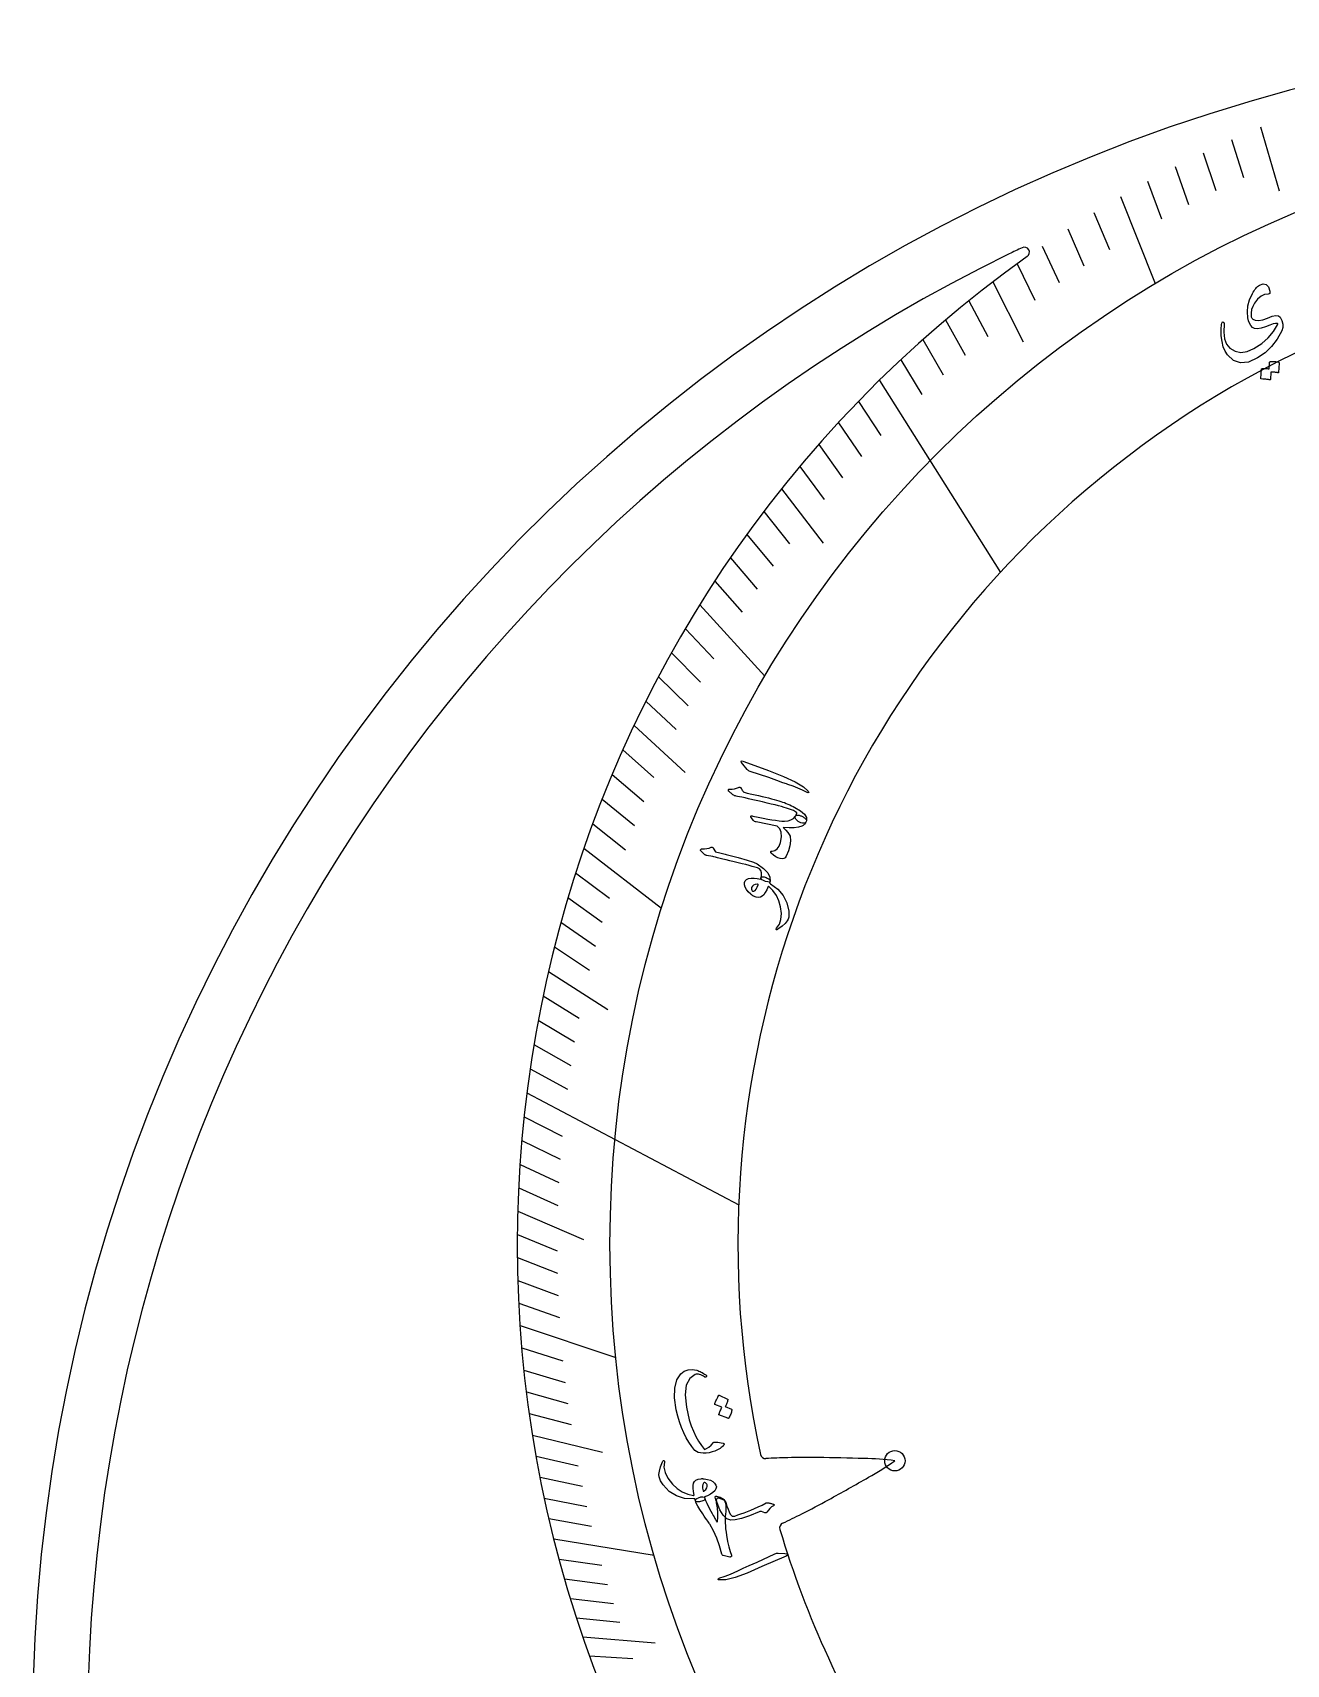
# Model space of a CAD drawing. Header units: millimetres. Extents: x -82 to 82, y -82 to 82.
# Drawn here: x -82.3 to -21.5, y 3.1 to 82.3 of the extents above; entities that cross this region are included whole.
import ezdxf

# ---------------------------------------------------------------- set-up
doc = ezdxf.new("R2010")
doc.units = ezdxf.units.MM
for name, color, linetype in [('CUT_INNER', 6, 'Continuous'), ('CUT_OUTER', 1, 'Continuous'), ('ENGRAVE', 7, 'Continuous'), ('ENGRAVE_FINE', 8, 'Continuous'), ('TEXT', 5, 'Continuous')]:
    doc.layers.add(name, color=color, linetype=linetype)

msp = doc.modelspace()

# ---------------------------------------------------------------- linework, layer by layer
at = {"layer": 'CUT_INNER'}
for centre, radius, start, end in [((-0.001, 0.001), 79.678, 116.01596, 186.19588), ((0, 0), 79.679, 187.80326, 64.33658), ((-0.001, 23.532), 58.817, 125.39424, 207.07124), ((0, 23.532), 48.112, 357.53991, 192.25771), ((-9.855, 20.35), 57.068, 115.38416, 116.08582), ((-34.212, 71.683), 0.25, 305.33432, 115.48828), ((-46.771, 13.37), 0.25, 192.12891, 273.22942), ((-45.347, -8.977), 22.142, 90.90077, 93.65026), ((-44.707, -35.405), 48.578, 89.42713, 91.16574), ((-45.268, -86.914), 100.089, 88.12617, 89.40111), ((-42.12, 0.584), 12.539, 82.54572, 89.4271), ((-47.799, 23.231), 12.558, 298.69693, 305.57374), ((-89.075, 94.034), 94.51, 298.6853, 300.03557), ((-67.019, 53.704), 48.543, 296.95566, 298.69673), ((-54.873, 29.58), 21.534, 294.5013, 297.24588), ((-45.837, 9.758), 0.25, 114.89558, 196.69922), ((-0.018, 23.524), 48.093, 196.72172, 212.61977)]:
    msp.add_arc(centre, radius, start, end, dxfattribs=at)
at = {"layer": 'CUT_OUTER'}
msp.add_arc((0, 0), 82.35, 188.43803, 185.62553, dxfattribs=at)
at = {"layer": 'ENGRAVE'}
for points in [[(-29.544, 74.392), (-27.864, 70.163)], [(-41.242, 65.468), (-35.371, 56.147)], [(-49.962, 54.57), (-46.798, 51.114)], [(-55.59, 42.75), (-51.814, 39.846)], [(-58.357, 30.879), (-48.075, 25.438)], [(-58.685, 19.576), (-54.042, 18.027)], [(-57.05, 9.219), (-52.181, 8.432)]]:
    msp.add_lwpolyline(points, dxfattribs=at)
for centre, radius in [((0, 23.532), 54.322), ((-40.493, 13.017), 0.494)]:
    msp.add_circle(centre, radius, dxfattribs=at)
at = {"layer": 'ENGRAVE_FINE'}
for points in [[(-22.739, 77.777), (-21.832, 74.673)], [(-24.144, 77.166), (-23.564, 75.314)], [(-25.527, 76.522), (-24.912, 74.678)], [(-26.889, 75.844), (-26.239, 74.011)], [(-28.228, 75.134), (-27.543, 73.311)], [(-30.835, 73.619), (-30.081, 71.82)], [(-32.101, 72.817), (-31.313, 71.03)], [(-33.341, 71.987), (-32.52, 70.213)], [(-34.555, 71.129), (-33.699, 69.368)], [(-35.741, 70.245), (-34.259, 67.332)], [(-36.899, 69.336), (-35.977, 67.603)], [(-38.029, 68.402), (-37.074, 66.684)], [(-39.13, 67.446), (-38.142, 65.743)], [(-40.201, 66.467), (-39.181, 64.781)], [(-42.254, 64.449), (-41.17, 62.795)], [(-43.234, 63.411), (-42.119, 61.775)], [(-44.185, 62.356), (-43.038, 60.738)], [(-45.104, 61.284), (-43.927, 59.685)], [(-45.992, 60.197), (-43.978, 57.561)], [(-46.848, 59.096), (-45.611, 57.535)], [(-47.674, 57.981), (-46.407, 56.441)], [(-48.468, 56.855), (-47.172, 55.334)], [(-49.231, 55.717), (-47.906, 54.218)], [(-50.663, 53.413), (-49.281, 51.956)], [(-51.332, 52.248), (-49.923, 50.814)], [(-51.97, 51.076), (-50.534, 49.665)], [(-52.577, 49.898), (-51.114, 48.51)], [(-53.154, 48.715), (-50.669, 46.438)], [(-53.701, 47.527), (-52.186, 46.186)], [(-54.218, 46.336), (-52.677, 45.019)], [(-54.704, 45.142), (-53.139, 43.85)], [(-55.162, 43.946), (-53.572, 42.68)], [(-55.989, 41.553), (-54.352, 40.337)], [(-56.361, 40.356), (-54.7, 39.167)], [(-56.704, 39.16), (-55.021, 37.998)], [(-57.019, 37.967), (-55.315, 36.832)], [(-57.308, 36.776), (-54.426, 34.927)], [(-57.569, 35.588), (-55.822, 34.508)], [(-57.804, 34.403), (-56.037, 33.352)], [(-58.014, 33.224), (-56.227, 32.2)], [(-58.198, 32.048), (-56.392, 31.053)], [(-58.492, 29.715), (-56.649, 28.778)], [(-58.603, 28.557), (-56.742, 27.65)], [(-58.69, 27.407), (-56.812, 26.529)], [(-58.755, 26.263), (-56.86, 25.416)], [(-58.796, 25.127), (-55.606, 23.764)], [(-58.816, 24), (-56.89, 23.214)], [(-58.814, 22.88), (-56.874, 22.125)], [(-58.791, 21.769), (-56.837, 21.046)], [(-58.748, 20.668), (-56.78, 19.975)], [(-58.602, 18.493), (-56.608, 17.864)], [(-58.5, 17.42), (-56.494, 16.823)], [(-58.379, 16.358), (-56.362, 15.792)], [(-58.24, 15.305), (-56.213, 14.772)], [(-58.083, 14.264), (-54.681, 13.428)], [(-57.909, 13.232), (-55.863, 12.765)], [(-57.718, 12.212), (-55.663, 11.778)], [(-57.511, 11.203), (-55.448, 10.802)], [(-57.288, 10.206), (-55.218, 9.837)], [(-56.797, 8.244), (-54.713, 7.942)], [(-56.528, 7.281), (-54.44, 7.012)], [(-56.246, 6.329), (-54.153, 6.094)], [(-55.95, 5.389), (-53.852, 5.187)], [(-55.641, 4.461), (-52.13, 4.18)], [(-55.318, 3.545), (-53.214, 3.41)]]:
    msp.add_lwpolyline(points, dxfattribs=at)
at = {"layer": 'TEXT'}
for points in [[(-22.37, 69.657), (-22.547, 69.633), (-22.718, 69.552), (-22.882, 69.413), (-23.039, 69.217), (-23.122, 69.062), (-23.175, 68.901), (-23.197, 68.733), (-23.188, 68.559), (-23.18, 68.528), (-23.165, 68.498), (-23.144, 68.47), (-23.117, 68.444), (-22.994, 68.383), (-22.834, 68.371), (-22.637, 68.408), (-22.403, 68.492), (-22.174, 68.577), (-21.994, 68.612), (-21.865, 68.598), (-21.786, 68.536), (-21.7, 68.368), (-21.659, 68.2), (-21.664, 68.034), (-21.715, 67.868), (-21.934, 67.466), (-22.201, 67.114), (-22.517, 66.811), (-22.884, 66.555), (-23.326, 66.357), (-23.717, 66.315), (-24.059, 66.431), (-24.352, 66.708), (-24.462, 66.888), (-24.548, 67.103), (-24.611, 67.351), (-24.649, 67.634), (-24.653, 67.716), (-24.655, 67.797), (-24.654, 67.876), (-24.652, 67.953), (-24.647, 68.028), (-24.639, 68.103), (-24.63, 68.177), (-24.617, 68.25), (-24.607, 68.283), (-24.592, 68.302), (-24.573, 68.308), (-24.549, 68.299), (-24.529, 68.283), (-24.516, 68.264), (-24.509, 68.241), (-24.509, 68.215), (-24.53, 67.812), (-24.489, 67.48), (-24.389, 67.22), (-24.23, 67.031), (-23.976, 66.88), (-23.699, 66.828), (-23.397, 66.872), (-23.07, 67.014), (-22.685, 67.258), (-22.363, 67.531), (-22.107, 67.834), (-21.913, 68.168), (-21.904, 68.193), (-21.905, 68.213), (-21.917, 68.227), (-21.941, 68.236), (-22.017, 68.236), (-22.136, 68.209), (-22.297, 68.154), (-22.502, 68.072), (-22.713, 67.996), (-22.889, 67.965), (-23.029, 67.979), (-23.133, 68.039), (-23.215, 68.132), (-23.28, 68.239), (-23.329, 68.361), (-23.361, 68.499), (-23.382, 68.791), (-23.352, 69.085), (-23.27, 69.381), (-23.136, 69.678), (-23.097, 69.752), (-23.057, 69.819), (-23.016, 69.879), (-22.974, 69.933), (-22.93, 69.98), (-22.887, 70.02), (-22.843, 70.054), (-22.799, 70.082), (-22.61, 70.154), (-22.461, 70.13), (-22.353, 70.01), (-22.286, 69.796), (-22.282, 69.731), (-22.294, 69.687), (-22.324, 69.662), (-22.37, 69.657)], [(-22.299, 66.348), (-22.296, 66.357), (-22.29, 66.364), (-22.281, 66.371), (-22.268, 66.376), (-22.217, 66.381), (-22.165, 66.384), (-22.114, 66.384), (-22.064, 66.382), (-22.014, 66.377), (-21.963, 66.37), (-21.912, 66.36), (-21.861, 66.347), (-21.849, 66.341), (-21.841, 66.332), (-21.836, 66.321), (-21.835, 66.307), (-21.864, 65.85), (-21.867, 65.843), (-21.875, 65.838), (-21.889, 65.837), (-21.907, 65.839), (-21.921, 65.843), (-21.943, 65.847), (-21.972, 65.85), (-22.008, 65.854), (-22.053, 65.858), (-22.106, 65.862), (-22.168, 65.867), (-22.238, 65.871), (-22.259, 65.515), (-22.262, 65.503), (-22.27, 65.496), (-22.284, 65.494), (-22.304, 65.497), (-22.321, 65.499), (-22.347, 65.503), (-22.383, 65.507), (-22.428, 65.513), (-22.483, 65.519), (-22.549, 65.525), (-22.625, 65.531), (-22.712, 65.537), (-22.722, 65.54), (-22.729, 65.545), (-22.732, 65.552), (-22.731, 65.562), (-22.698, 66.008), (-22.696, 66.017), (-22.69, 66.025), (-22.681, 66.031), (-22.669, 66.036), (-22.625, 66.043), (-22.583, 66.047), (-22.54, 66.049), (-22.497, 66.048), (-22.454, 66.045), (-22.412, 66.04), (-22.37, 66.032), (-22.328, 66.023)], [(-47.873, 46.832), (-47.937, 46.921), (-47.949, 46.973), (-47.909, 46.989), (-47.818, 46.969), (-46.625, 46.52), (-45.895, 46.239), (-45.33, 45.977), (-44.93, 45.736), (-44.694, 45.516), (-44.678, 45.49), (-44.673, 45.471), (-44.677, 45.458), (-44.691, 45.453), (-44.708, 45.451), (-44.729, 45.454), (-44.752, 45.462), (-44.779, 45.473), (-44.98, 45.572), (-45.198, 45.667), (-45.433, 45.759), (-45.685, 45.848), (-45.75, 45.872), (-45.928, 45.936), (-46.217, 46.038), (-46.618, 46.18), (-47.513, 46.483), (-47.559, 46.502), (-47.599, 46.525), (-47.634, 46.55), (-47.662, 46.579)], [(-48.544, 45.513), (-48.563, 45.532), (-48.574, 45.552), (-48.577, 45.571), (-48.572, 45.591), (-48.562, 45.606), (-48.547, 45.617), (-48.528, 45.624), (-48.504, 45.626), (-48.389, 45.627), (-48.28, 45.64), (-48.179, 45.668), (-48.085, 45.709), (-48.047, 45.719), (-48.013, 45.714), (-47.981, 45.694), (-47.953, 45.66), (-47.94, 45.639), (-47.927, 45.617), (-47.914, 45.596), (-47.902, 45.574), (-47.889, 45.552), (-47.876, 45.53), (-47.863, 45.509), (-47.85, 45.488), (-47.803, 45.47), (-47.665, 45.434), (-47.437, 45.38), (-47.117, 45.309), (-46.941, 45.269), (-46.777, 45.231), (-46.623, 45.194), (-46.481, 45.159), (-46.35, 45.125), (-46.232, 45.092), (-46.125, 45.06), (-46.03, 45.029), (-45.942, 44.998), (-45.854, 44.966), (-45.767, 44.931), (-45.681, 44.895), (-45.596, 44.857), (-45.511, 44.816), (-45.426, 44.774), (-45.341, 44.73), (-45.066, 44.562), (-44.882, 44.4), (-44.789, 44.242), (-44.788, 44.088), (-44.815, 44.025), (-44.855, 43.983), (-44.911, 43.964), (-44.98, 43.966), (-45.055, 43.984), (-45.124, 44.014), (-45.19, 44.057), (-45.25, 44.111), (-45.302, 44.17), (-45.331, 44.223), (-45.339, 44.27), (-45.324, 44.312), (-45.307, 44.341), (-45.292, 44.368), (-45.28, 44.392), (-45.269, 44.412), (-45.26, 44.431), (-45.253, 44.447), (-45.25, 44.461), (-45.249, 44.474), (-45.309, 44.527), (-45.412, 44.583), (-45.558, 44.642), (-45.747, 44.704), (-45.861, 44.737), (-45.993, 44.773), (-46.142, 44.813), (-46.308, 44.855), (-46.492, 44.9), (-46.695, 44.949), (-46.915, 45.001), (-47.153, 45.057), (-47.386, 45.111), (-47.591, 45.157), (-47.768, 45.197), (-47.917, 45.229), (-48.038, 45.254), (-48.13, 45.273), (-48.194, 45.286), (-48.229, 45.293), (-48.273, 45.305), (-48.318, 45.326), (-48.362, 45.354), (-48.406, 45.391), (-48.427, 45.412), (-48.447, 45.431), (-48.466, 45.449), (-48.484, 45.465), (-48.501, 45.479), (-48.516, 45.492), (-48.531, 45.503), (-48.544, 45.513)], [(-44.785, 44.081), (-44.833, 43.992), (-44.886, 43.919), (-44.945, 43.863), (-45.01, 43.824), (-45.176, 43.772), (-45.382, 43.745), (-45.628, 43.743), (-45.915, 43.766), (-45.783, 43.635), (-45.684, 43.52), (-45.617, 43.421), (-45.583, 43.337), (-45.562, 43.112), (-45.588, 42.876), (-45.659, 42.626), (-45.776, 42.362), (-45.825, 42.295), (-45.89, 42.254), (-45.971, 42.239), (-46.067, 42.252), (-46.172, 42.287), (-46.278, 42.342), (-46.385, 42.415), (-46.494, 42.508), (-46.508, 42.523), (-46.516, 42.539), (-46.52, 42.556), (-46.518, 42.573), (-46.509, 42.593), (-46.496, 42.606), (-46.478, 42.613), (-46.456, 42.614), (-46.319, 42.643), (-46.205, 42.723), (-46.116, 42.855), (-46.049, 43.038), (-46.001, 43.312), (-46.01, 43.533), (-46.077, 43.702), (-46.203, 43.819), (-47.219, 44.03), (-47.264, 44.042), (-47.303, 44.058), (-47.334, 44.078), (-47.357, 44.102), (-47.464, 44.246), (-47.477, 44.266), (-47.486, 44.283), (-47.489, 44.297), (-47.487, 44.308), (-47.474, 44.319), (-47.453, 44.323), (-47.422, 44.322), (-47.383, 44.314), (-47.124, 44.258), (-46.885, 44.21), (-46.665, 44.168), (-46.463, 44.135), (-46.281, 44.108), (-46.117, 44.088), (-45.974, 44.074), (-45.849, 44.067), (-45.679, 44.081), (-45.535, 44.126), (-45.415, 44.205), (-45.321, 44.316), (-45.292, 44.346), (-45.252, 44.363), (-45.199, 44.365), (-45.133, 44.353), (-45.101, 44.343), (-45.069, 44.331), (-45.036, 44.319), (-45.005, 44.305), (-44.973, 44.289), (-44.943, 44.27), (-44.913, 44.25), (-44.884, 44.227), (-44.833, 44.18), (-44.799, 44.141), (-44.783, 44.108), (-44.785, 44.081)], [(-49.717, 42.439), (-49.783, 42.504), (-49.835, 42.554), (-49.874, 42.591), (-49.9, 42.614), (-49.915, 42.63), (-49.925, 42.647), (-49.927, 42.664), (-49.924, 42.682), (-49.913, 42.699), (-49.898, 42.711), (-49.879, 42.718), (-49.854, 42.719), (-49.734, 42.721), (-49.621, 42.736), (-49.515, 42.762), (-49.417, 42.8), (-49.386, 42.81), (-49.358, 42.805), (-49.332, 42.786), (-49.308, 42.752), (-49.201, 42.583), (-49.131, 42.565), (-49.062, 42.547), (-48.995, 42.529), (-48.929, 42.512), (-48.864, 42.496), (-48.8, 42.48), (-48.737, 42.464), (-48.675, 42.448), (-48.107, 42.306), (-47.668, 42.181), (-47.357, 42.077), (-47.174, 41.993), (-46.87, 41.77), (-46.665, 41.555), (-46.558, 41.348), (-46.55, 41.148), (-46.552, 41.143), (-46.554, 41.139), (-46.555, 41.134), (-46.557, 41.129), (-46.595, 41.111), (-46.664, 41.117), (-46.765, 41.145), (-46.897, 41.197), (-46.944, 41.22), (-46.975, 41.247), (-46.989, 41.278), (-46.986, 41.313), (-46.964, 41.444), (-46.97, 41.562), (-47.003, 41.668), (-47.064, 41.761), (-47.167, 41.797), (-47.285, 41.834), (-47.418, 41.873), (-47.566, 41.914), (-47.729, 41.957), (-47.905, 42.002), (-48.096, 42.049), (-48.3, 42.098), (-48.5, 42.148), (-48.68, 42.192), (-48.84, 42.23), (-48.98, 42.263), (-49.1, 42.29), (-49.2, 42.313), (-49.278, 42.332), (-49.336, 42.347), (-49.632, 42.401), (-49.659, 42.41), (-49.683, 42.419), (-49.702, 42.429), (-49.717, 42.439)], [(-46.533, 41.033), (-46.175, 40.772), (-45.909, 40.463), (-45.733, 40.106), (-45.646, 39.701), (-45.641, 39.647), (-45.639, 39.595), (-45.638, 39.544), (-45.639, 39.495), (-45.642, 39.447), (-45.648, 39.401), (-45.655, 39.357), (-45.666, 39.316), (-45.715, 39.221), (-45.815, 39.106), (-45.966, 38.972), (-46.168, 38.817), (-46.194, 38.802), (-46.217, 38.795), (-46.237, 38.797), (-46.252, 38.808), (-46.262, 38.824), (-46.264, 38.841), (-46.256, 38.858), (-46.24, 38.877), (-46.1, 39.062), (-46.022, 39.295), (-46.003, 39.578), (-46.044, 39.911), (-46.124, 40.201), (-46.245, 40.463), (-46.409, 40.696), (-46.615, 40.901), (-46.624, 40.904), (-46.632, 40.904), (-46.639, 40.901), (-46.645, 40.896), (-46.715, 40.735), (-46.786, 40.603), (-46.857, 40.498), (-46.929, 40.42), (-47.015, 40.371), (-47.114, 40.357), (-47.227, 40.377), (-47.354, 40.432), (-47.371, 40.441), (-47.387, 40.45), (-47.403, 40.46), (-47.42, 40.471), (-47.437, 40.483), (-47.454, 40.496), (-47.473, 40.51), (-47.492, 40.524), (-47.611, 40.631), (-47.701, 40.742), (-47.763, 40.857), (-47.797, 40.976), (-47.799, 41.085), (-47.766, 41.173), (-47.698, 41.239), (-47.595, 41.283), (-47.466, 41.306), (-47.326, 41.308), (-47.174, 41.288), (-47.011, 41.246), (-47.008, 41.255), (-47.005, 41.265), (-47.002, 41.274), (-47, 41.283), (-46.998, 41.292), (-46.995, 41.301), (-46.992, 41.31), (-46.989, 41.32), (-46.97, 41.349), (-46.939, 41.367), (-46.898, 41.371), (-46.845, 41.364), (-46.79, 41.348), (-46.736, 41.326), (-46.684, 41.299), (-46.633, 41.267), (-46.59, 41.233), (-46.561, 41.203), (-46.547, 41.176), (-46.548, 41.153), (-46.582, 41.062), (-46.574, 41.059), (-46.563, 41.052), (-46.549, 41.044), (-46.533, 41.033)], [(-47.162, 41.006), (-47.27, 40.989), (-47.353, 40.956), (-47.412, 40.909), (-47.446, 40.848), (-47.45, 40.805), (-47.447, 40.764), (-47.435, 40.725), (-47.416, 40.689), (-47.404, 40.675), (-47.388, 40.668), (-47.368, 40.667), (-47.344, 40.674), (-47.282, 40.708), (-47.226, 40.769), (-47.175, 40.857), (-47.13, 40.973), (-47.128, 40.986), (-47.133, 40.995), (-47.144, 41.002), (-47.162, 41.006)], [(-48.806, 13.773), (-48.842, 13.731), (-48.883, 13.691), (-48.929, 13.652), (-48.98, 13.616), (-49.036, 13.581), (-49.096, 13.548), (-49.16, 13.518), (-49.229, 13.489), (-49.37, 13.442), (-49.511, 13.408), (-49.655, 13.389), (-49.8, 13.383), (-49.932, 13.394), (-50.042, 13.419), (-50.13, 13.46), (-50.196, 13.516), (-50.349, 13.706), (-50.491, 13.912), (-50.623, 14.134), (-50.744, 14.373), (-50.854, 14.628), (-50.95, 14.899), (-51.035, 15.186), (-51.106, 15.488), (-51.187, 16.064), (-51.175, 16.548), (-51.072, 16.937), (-50.88, 17.23), (-50.717, 17.36), (-50.533, 17.433), (-50.328, 17.449), (-50.104, 17.409), (-50.054, 17.393), (-50.003, 17.373), (-49.951, 17.35), (-49.897, 17.323), (-49.842, 17.293), (-49.786, 17.26), (-49.728, 17.224), (-49.668, 17.184), (-49.651, 17.171), (-49.64, 17.156), (-49.634, 17.139), (-49.634, 17.122), (-49.637, 17.109), (-49.644, 17.099), (-49.655, 17.089), (-49.671, 17.081), (-49.685, 17.076), (-49.7, 17.076), (-49.715, 17.08), (-49.729, 17.089), (-49.787, 17.125), (-49.846, 17.158), (-49.907, 17.185), (-49.969, 17.208), (-50.027, 17.222), (-50.082, 17.226), (-50.134, 17.221), (-50.183, 17.207), (-50.453, 17.009), (-50.617, 16.679), (-50.671, 16.217), (-50.613, 15.624), (-50.55, 15.303), (-50.472, 15), (-50.381, 14.716), (-50.276, 14.449), (-50.159, 14.201), (-50.029, 13.972), (-49.886, 13.76), (-49.731, 13.567), (-49.631, 13.608), (-49.524, 13.679), (-49.411, 13.778), (-49.291, 13.906), (-49.279, 13.912), (-49.254, 13.916), (-49.217, 13.918), (-49.167, 13.919), (-49.162, 13.918), (-49.158, 13.918), (-49.154, 13.917), (-49.151, 13.918), (-49.083, 13.914), (-49.006, 13.904), (-48.92, 13.889), (-48.825, 13.867), (-48.794, 13.856), (-48.781, 13.836), (-48.785, 13.808), (-48.806, 13.773)], [(-48.424, 15.515), (-48.416, 15.51), (-48.411, 15.502), (-48.408, 15.491), (-48.407, 15.477), (-48.418, 15.425), (-48.431, 15.375), (-48.445, 15.325), (-48.462, 15.277), (-48.482, 15.229), (-48.504, 15.183), (-48.529, 15.136), (-48.556, 15.09), (-48.566, 15.08), (-48.576, 15.075), (-48.588, 15.074), (-48.602, 15.077), (-49.031, 15.25), (-49.037, 15.255), (-49.038, 15.265), (-49.035, 15.279), (-49.028, 15.296), (-49.02, 15.309), (-49.01, 15.329), (-48.998, 15.357), (-48.983, 15.391), (-48.966, 15.434), (-48.946, 15.485), (-48.922, 15.544), (-48.896, 15.611), (-49.228, 15.753), (-49.239, 15.76), (-49.243, 15.771), (-49.24, 15.786), (-49.231, 15.804), (-49.223, 15.82), (-49.211, 15.845), (-49.196, 15.878), (-49.176, 15.921), (-49.153, 15.973), (-49.125, 16.035), (-49.094, 16.108), (-49.06, 16.19), (-49.053, 16.199), (-49.046, 16.203), (-49.038, 16.204), (-49.03, 16.2), (-48.619, 16.012), (-48.611, 16.007), (-48.606, 15.999), (-48.603, 15.988), (-48.602, 15.974), (-48.61, 15.93), (-48.62, 15.887), (-48.632, 15.845), (-48.646, 15.804), (-48.663, 15.764), (-48.682, 15.725), (-48.702, 15.686), (-48.724, 15.649)], [(-50.257, 11.166), (-50.7, 11.185), (-51.097, 11.306), (-51.445, 11.529), (-51.744, 11.854), (-51.778, 11.902), (-51.809, 11.949), (-51.837, 11.997), (-51.864, 12.044), (-51.887, 12.091), (-51.907, 12.137), (-51.925, 12.183), (-51.938, 12.228), (-51.948, 12.345), (-51.923, 12.508), (-51.865, 12.717), (-51.772, 12.97), (-51.757, 12.999), (-51.741, 13.017), (-51.723, 13.025), (-51.703, 13.023), (-51.687, 13.013), (-51.677, 12.998), (-51.674, 12.977), (-51.678, 12.951), (-51.703, 12.703), (-51.647, 12.441), (-51.511, 12.168), (-51.294, 11.884), (-51.066, 11.666), (-50.818, 11.5), (-50.551, 11.388), (-50.264, 11.327), (-50.255, 11.331), (-50.249, 11.335), (-50.245, 11.341), (-50.243, 11.349), (-50.275, 11.528), (-50.291, 11.683), (-50.29, 11.815), (-50.272, 11.922), (-50.227, 12.012), (-50.151, 12.079), (-50.045, 12.123), (-49.909, 12.145), (-49.89, 12.146), (-49.871, 12.147), (-49.852, 12.147), (-49.832, 12.147), (-49.811, 12.146), (-49.79, 12.144), (-49.767, 12.143), (-49.743, 12.14), (-49.585, 12.114), (-49.449, 12.069), (-49.334, 12.007), (-49.241, 11.927), (-49.179, 11.837), (-49.158, 11.746), (-49.178, 11.654), (-49.239, 11.56), (-49.332, 11.469), (-49.447, 11.388), (-49.584, 11.319), (-49.741, 11.261), (-49.739, 11.251), (-49.736, 11.241), (-49.733, 11.232), (-49.729, 11.223), (-49.726, 11.214), (-49.723, 11.205), (-49.72, 11.196), (-49.717, 11.186), (-49.716, 11.15), (-49.731, 11.118), (-49.763, 11.089), (-49.81, 11.066), (-49.865, 11.047), (-49.921, 11.034), (-49.98, 11.026), (-50.04, 11.024), (-50.095, 11.028), (-50.136, 11.037), (-50.162, 11.052), (-50.175, 11.072), (-50.199, 11.169), (-50.208, 11.168), (-50.221, 11.167), (-50.237, 11.166), (-50.257, 11.166)], [(-49.753, 11.548), (-49.673, 11.624), (-49.622, 11.698), (-49.599, 11.77), (-49.604, 11.841), (-49.624, 11.879), (-49.65, 11.912), (-49.681, 11.938), (-49.717, 11.959), (-49.735, 11.964), (-49.752, 11.962), (-49.769, 11.951), (-49.785, 11.932), (-49.819, 11.869), (-49.832, 11.786), (-49.825, 11.683), (-49.798, 11.559), (-49.792, 11.547), (-49.783, 11.541), (-49.77, 11.542), (-49.753, 11.548)], [(-48.705, 10.557), (-48.719, 10.425), (-48.727, 10.29), (-48.73, 10.15), (-48.727, 10.006), (-48.719, 9.859), (-48.707, 9.709), (-48.69, 9.556), (-48.668, 9.4), (-48.618, 9.101), (-48.56, 8.839), (-48.495, 8.615), (-48.425, 8.43), (-48.418, 8.409), (-48.418, 8.391), (-48.424, 8.375), (-48.436, 8.361), (-48.452, 8.35), (-48.469, 8.344), (-48.489, 8.341), (-48.511, 8.343), (-48.82, 8.41), (-48.846, 8.418), (-48.865, 8.433), (-48.878, 8.454), (-48.886, 8.483), (-49, 8.883), (-49.137, 9.259), (-49.297, 9.611), (-49.482, 9.938), (-49.493, 9.956), (-49.512, 9.987), (-49.541, 10.03), (-49.579, 10.085), (-49.626, 10.154), (-49.681, 10.234), (-49.746, 10.328), (-49.819, 10.434), (-49.958, 10.642), (-50.063, 10.819), (-50.136, 10.964), (-50.176, 11.077), (-50.173, 11.109), (-50.147, 11.144), (-50.1, 11.182), (-50.03, 11.222), (-49.912, 11.264), (-49.821, 11.272), (-49.758, 11.245), (-49.722, 11.184), (-49.687, 11.087), (-49.627, 10.951), (-49.539, 10.777), (-49.425, 10.565), (-49.367, 10.458), (-49.315, 10.365), (-49.271, 10.286), (-49.234, 10.219), (-49.204, 10.167), (-49.182, 10.128), (-49.166, 10.103), (-49.159, 10.091), (-49.155, 10.087), (-49.152, 10.084), (-49.15, 10.081), (-49.147, 10.078), (-49.145, 10.076), (-49.144, 10.074), (-49.143, 10.072), (-49.142, 10.069), (-49.13, 10.056), (-49.121, 10.052), (-49.115, 10.057), (-49.111, 10.072), (-49.1, 10.136), (-49.092, 10.203), (-49.087, 10.271), (-49.085, 10.343), (-49.086, 10.417), (-49.088, 10.494), (-49.093, 10.573), (-49.101, 10.655), (-49.109, 10.736), (-49.12, 10.814), (-49.131, 10.892), (-49.144, 10.968), (-49.159, 11.042), (-49.176, 11.113), (-49.194, 11.181), (-49.215, 11.246), (-49.217, 11.264), (-49.213, 11.278), (-49.204, 11.286), (-49.188, 11.29), (-49.159, 11.289), (-49.13, 11.285), (-49.1, 11.279), (-49.072, 11.272), (-49.042, 11.262), (-49.012, 11.252), (-48.981, 11.241), (-48.948, 11.228), (-48.886, 11.199), (-48.835, 11.166), (-48.797, 11.131), (-48.77, 11.093), (-48.728, 10.989), (-48.703, 10.866), (-48.696, 10.722), (-48.705, 10.557)], [(-48.258, 10.332), (-48.117, 10.383), (-47.97, 10.437), (-47.815, 10.495), (-47.654, 10.558), (-47.485, 10.625), (-47.308, 10.697), (-47.123, 10.774), (-46.929, 10.855), (-46.74, 10.968), (-46.713, 10.976), (-46.687, 10.98), (-46.661, 10.98), (-46.635, 10.976), (-46.621, 10.973), (-46.603, 10.968), (-46.581, 10.962), (-46.554, 10.954), (-46.522, 10.945), (-46.486, 10.935), (-46.444, 10.924), (-46.398, 10.913), (-46.382, 10.908), (-46.37, 10.901), (-46.361, 10.891), (-46.356, 10.878), (-46.355, 10.867), (-46.361, 10.855), (-46.371, 10.844), (-46.387, 10.834), (-46.476, 10.774), (-46.559, 10.703), (-46.635, 10.618), (-46.704, 10.521), (-46.724, 10.496), (-46.746, 10.483), (-46.773, 10.48), (-46.802, 10.489), (-46.975, 10.549), (-46.995, 10.553), (-47.02, 10.551), (-47.049, 10.545), (-47.084, 10.535), (-47.557, 10.346), (-47.944, 10.216), (-48.243, 10.145), (-48.456, 10.134), (-48.65, 10.203), (-48.827, 10.367), (-48.986, 10.626), (-49.126, 10.98), (-49.153, 11.118), (-49.127, 11.196), (-49.049, 11.214), (-48.918, 11.172), (-48.9, 11.163), (-48.883, 11.155), (-48.865, 11.147), (-48.849, 11.139), (-48.832, 11.132), (-48.816, 11.124), (-48.8, 11.117), (-48.785, 11.11), (-48.755, 11.091), (-48.73, 11.066), (-48.71, 11.034), (-48.697, 10.995), (-48.645, 10.818), (-48.592, 10.664), (-48.537, 10.533), (-48.482, 10.425), (-48.44, 10.367), (-48.389, 10.333), (-48.328, 10.321), (-48.258, 10.332)], [(-45.828, 8.507), (-45.722, 8.492), (-45.678, 8.467), (-45.697, 8.431), (-45.776, 8.384), (-46.945, 7.875), (-47.661, 7.562), (-48.246, 7.349), (-48.7, 7.239), (-49.024, 7.232), (-49.053, 7.24), (-49.071, 7.251), (-49.077, 7.263), (-49.071, 7.277), (-49.06, 7.29), (-49.043, 7.303), (-49.021, 7.314), (-48.994, 7.325), (-48.781, 7.395), (-48.559, 7.48), (-48.326, 7.578), (-48.084, 7.691), (-48.021, 7.719), (-47.849, 7.797), (-47.57, 7.924), (-47.183, 8.1), (-46.325, 8.495), (-46.279, 8.513), (-46.234, 8.525), (-46.192, 8.531), (-46.152, 8.531)]]:
    msp.add_lwpolyline(points, close=True, dxfattribs=at)

doc.saveas('drawing.dxf')
